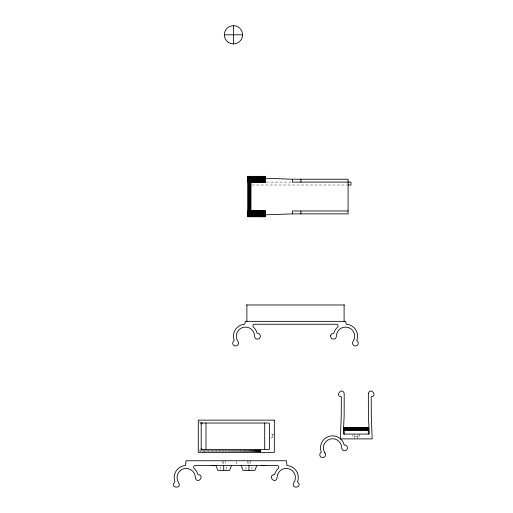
<?xml version="1.0" encoding="UTF-8"?>
<svg xmlns="http://www.w3.org/2000/svg" width="513" height="513" viewBox="0 0 513 513"><rect width="100%" height="100%" fill="white"/><g stroke="black" fill="none" stroke-linecap="round" stroke-linejoin="round"><path stroke-width="0.38" stroke-dasharray="2.56 1.92" d="M270.659 438.23L272.397 437.365L274.32 437.365M266.414 182.109L291.237 182.109M252.005 185.001L347.288 185.001M274.32 434.479L272.397 434.479L270.659 433.613M359.741 434.081L359.741 436.39L352.809 436.39L352.809 434.851M358.01 434.081L358.01 436.39M357.715 436.39L357.715 438.891M354.849 436.39L354.849 438.891M354.541 434.081L354.541 436.39M272.397 434.498L272.397 437.345M260.848 450.215L260.848 451.658M260.796 449.491L260.758 451.658L260.655 450.215M260.585 449.491L260.585 451.658M260.501 450.215L260.501 451.658M260.309 450.215L260.412 451.658M260.2 450.215L260.2 451.658M260.078 449.491L260.078 451.658M259.944 450.215L259.944 451.658M259.796 449.491L259.796 451.658M259.642 450.215L259.642 451.658M259.475 450.215L259.475 452.376M259.302 450.215L259.302 452.376M259.116 450.215L259.116 452.376M258.924 450.215L258.924 452.376M258.712 450.215L258.712 452.376M258.494 450.215L258.494 452.376M258.27 450.215L258.27 451.658M258.033 450.215L258.033 451.658M257.782 450.215L257.782 451.658M257.526 449.491L257.526 451.658M257.257 450.215L257.257 451.658M256.981 449.491L256.981 451.658M256.692 449.491L256.692 451.658M256.391 450.215L256.391 451.658M256.083 449.491L256.083 451.658M255.763 449.491L255.763 451.658M255.436 449.491L255.436 451.658M255.102 449.491L255.102 451.658M254.749 450.215L254.749 451.658M254.397 449.491L254.397 451.658M254.025 450.215L254.025 451.658M253.653 450.215L253.653 451.658M253.268 450.215L253.268 451.658M252.871 449.491L252.871 451.658M252.467 450.215L252.467 451.658M252.05 450.215L252.05 451.658M251.973 466.939L251.973 469.69M251.626 449.491L251.626 451.658M251.197 450.215L251.197 451.658M250.754 449.491L250.754 451.658M250.415 460.751L250.415 464.874M250.306 449.491L250.306 451.658M249.844 450.215L249.844 451.658M249.376 450.215L249.376 451.658M248.901 450.215L248.901 451.658M248.972 461.437L248.972 464.874M248.414 450.215L248.414 451.658M247.92 450.215L247.92 451.658M247.529 460.751L247.529 464.874M247.413 450.215L247.413 451.658M246.907 450.215L246.907 451.658M246.387 450.215L246.387 451.658M245.971 466.939L245.977 469.69M245.855 450.215L245.855 451.658M245.323 449.491L245.323 451.658M244.778 450.215L244.778 451.658M244.226 449.491L244.226 451.658M243.669 450.215L243.669 451.658M243.098 449.491L243.098 451.658M242.521 450.215L242.521 451.658M241.944 449.491L241.944 451.658M241.354 450.215L241.354 451.658M240.751 450.215L240.751 451.658M240.148 449.491L240.148 451.658M239.539 450.215L239.539 451.658M238.917 449.491L238.917 451.658M238.288 450.215L238.288 451.658M237.66 450.215L237.66 451.658M237.019 450.215L237.019 451.658M236.371 450.215L236.371 451.658M236.236 461.437L236.236 464.874M235.717 450.215L235.717 451.658M235.057 449.491L235.057 451.658M234.396 450.215L234.396 451.658M233.723 449.491L233.723 451.658M233.043 449.491L233.043 451.658M232.363 450.215L232.363 451.658M231.671 450.215L231.671 451.658M230.978 449.491L230.978 451.658M230.273 450.215L230.273 451.658M229.567 449.491L229.567 451.658M228.856 450.215L228.856 451.658M228.138 449.491L228.138 451.658M227.419 450.215L227.419 451.658M226.688 450.215L226.688 451.658M226.727 466.939L226.727 470.376M225.957 449.491L225.957 451.658M225.22 450.215L225.22 451.658M225.169 460.751L225.169 464.874M224.482 449.491L224.482 451.658M223.732 450.215L223.732 451.658M223.726 461.437L223.726 464.874M222.982 449.491L222.982 451.658M222.276 460.751L222.283 464.874M222.232 449.491L222.232 451.658M221.469 449.491L221.469 451.658M220.705 450.215L220.705 451.658M220.725 466.939L220.725 469.69M219.942 449.491L219.942 451.658M219.173 449.491L219.173 451.658M218.397 450.215L218.397 451.658M217.621 449.491L217.621 451.658M216.839 449.491L216.839 451.658M216.056 450.215L216.056 451.658M215.268 449.491L215.268 451.658M214.479 450.215L214.479 451.658M213.69 449.491L213.69 451.658M212.895 450.215L212.895 451.658M212.093 450.215L212.093 451.658M211.298 450.215L211.298 451.658M210.497 450.215L210.497 451.658M209.689 450.215L209.689 451.658M208.887 450.215L208.887 451.658M208.079 450.215L208.079 451.658M207.265 450.215L207.265 451.658M206.457 450.215L206.457 451.658M205.642 450.215L205.642 451.658M204.828 450.215L204.828 452.376M204.014 450.215L204.014 451.658M203.199 449.491L203.199 451.658M202.385 450.215L202.385 451.658M201.564 450.215L201.564 451.658M200.743 449.491L200.743 451.658M199.929 421.583L199.929 423.026M199.929 449.491L199.929 451.658"/><path stroke-width="0.77" d="M201.179 423.988L202.141 423.026A0.962 0.962 0 0 0 201.179 423.988L201.179 448.529L202.141 449.491A0.962 0.962 0 0 1 201.179 448.529M231.536 465.567L229.612 470.376L217.839 470.376L215.909 465.567M256.789 465.567L254.865 470.376L243.085 470.376L241.161 465.567M265.324 214.832L292.397 213.87L348.09 213.87L348.09 179.223L292.397 179.223L265.324 178.261M201.179 449.491L201.987 449.478M214.844 465.567L194.716 465.592A1.828 1.828 0 0 0 194.241 468.619A12.03 12.03 0 0 1 197.813 474.448C206.04 475.731 196.415 485.612 195.318 477.084A9.144 9.144 0 0 0 183.596 468.799A9.144 9.144 0 0 0 178.274 482.13C183.115 489.819 168.591 487.76 174.978 481.912A12.03 12.03 0 0 1 185.559 465.548L186.027 460.751L286.446 460.751L286.908 465.548A12.03 12.03 0 0 1 297.508 481.874C303.843 487.799 289.377 489.8 294.199 482.13A9.144 9.144 0 0 0 288.877 468.799A9.144 9.144 0 0 0 277.148 477.084C276.052 485.612 266.427 475.731 274.66 474.448A12.03 12.03 0 0 1 278.226 468.619A1.828 1.828 0 0 0 277.757 465.592L261.713 465.567M224.309 34.794L242.598 34.794M247.997 176.466L265.324 176.466L247.997 176.575M247.997 176.639L265.324 176.639M247.997 176.793L265.324 176.709M247.997 176.876L265.324 176.876M247.997 176.972L265.324 176.972M247.997 177.068L265.324 177.068M247.997 177.171L265.324 177.171M247.997 177.28L265.324 177.28M247.997 177.395L265.324 177.395M247.997 177.517L265.324 177.517M247.997 177.639L265.324 177.639M247.997 177.774L265.324 177.774M247.997 177.902L265.324 177.902M247.997 178.043L265.324 178.043M247.997 178.178L265.324 178.178M247.997 178.325L265.324 178.325M247.997 178.466L265.324 178.466M247.997 178.614L265.324 178.614M247.997 178.761L265.324 178.761M247.997 178.915L265.324 178.915M247.997 179.063L265.324 179.063M247.997 179.217L265.324 179.217M247.997 179.37L265.324 179.37M247.997 179.518L265.324 179.518M247.997 179.672L265.324 179.672M247.997 179.819L265.324 179.819M247.997 179.967L265.324 179.967M247.997 180.108L265.324 180.108M247.997 180.255L265.324 180.255M247.997 180.39L265.324 180.39M247.997 180.531L265.324 180.531M247.997 180.666L265.324 180.666M247.997 180.794L265.324 180.794M247.997 180.916L265.324 180.916M247.997 181.038L265.324 181.038M247.997 181.153L265.324 181.153M247.997 181.262L265.324 181.262M247.997 181.365L265.324 181.365M247.997 181.467L265.324 181.467M247.997 181.557L265.324 181.557M247.997 181.724L265.324 181.64M247.997 181.794L265.324 181.794M265.324 181.871L247.997 181.916L265.324 182.044M247.997 182.07L265.324 182.102L265.324 176.344L247.997 176.363L247.997 216.749L265.324 216.768L265.324 210.99L247.997 210.99M348.09 185.001L350.975 185.001L350.975 182.109L292.397 182.109L292.397 179.223M348.09 210.984L292.397 210.984L292.397 213.87M247.997 211.08L265.324 211.023M247.997 211.176L265.324 211.125M247.997 211.298L265.324 211.234M247.997 211.369L265.324 211.369M247.997 211.536L265.324 211.452M247.997 211.625L265.324 211.625M247.997 211.728L265.324 211.728M247.997 211.831L265.324 211.831M247.997 211.94L265.324 211.94M247.997 212.055L265.324 212.055M247.997 212.177L265.324 212.177M247.997 212.299L265.324 212.299M247.997 212.427L265.324 212.427M247.997 212.562L265.324 212.562M247.997 212.703L265.324 212.703M247.997 212.837L265.324 212.837M247.997 212.985L265.324 212.985M247.997 213.126L265.324 213.126M247.997 213.273L265.324 213.273M247.997 213.421L265.324 213.421M247.997 213.575L265.324 213.575M247.997 213.722L265.324 213.722M247.997 213.876L265.324 213.876M247.997 214.03L265.324 214.03M247.997 214.178L265.324 214.178M247.997 214.331L265.324 214.331M247.997 214.479L265.324 214.479M247.997 214.626L265.324 214.626M247.997 214.767L265.324 214.767M247.997 214.915L265.324 214.915M247.997 215.05L265.324 215.05M247.997 215.191L265.324 215.191M247.997 215.319L265.324 215.319M247.997 215.454L265.324 215.454M247.997 215.575L265.324 215.575M247.997 215.697L265.324 215.697M247.997 215.813L265.324 215.813M247.997 215.922L265.324 215.922M247.997 216.024L265.324 216.024M247.997 216.12L265.324 216.12M247.997 216.217L265.324 216.217M247.997 216.3L265.324 216.3M247.997 216.383L265.324 216.454M247.997 216.518L265.324 216.518M247.997 216.576L265.324 216.672M246.503 304.972L344.48 304.972M200.743 423.026L268.543 423.026A0.962 0.962 0 0 1 269.505 423.988L269.505 448.529A0.962 0.962 0 0 1 268.543 449.491L201.564 449.491M344.249 427.361L368.302 427.406M368.302 427.483L344.249 427.534L368.302 427.592M344.249 427.733L368.302 427.656M344.249 427.81L368.302 427.81M344.249 427.893L368.302 427.893M344.249 427.989L368.302 427.989M344.249 428.086L368.302 428.086M344.249 428.188L368.302 428.188M344.249 428.297L368.302 428.297M344.249 428.413L368.302 428.413M344.249 428.535L368.302 428.535M344.249 428.656L368.302 428.656M344.249 428.785L368.302 428.785M344.249 428.919L368.302 428.919M344.249 429.054L368.302 429.054M344.249 429.195L368.302 429.195M344.249 429.336L368.302 429.336M344.249 429.484L368.302 429.484M344.249 429.631L368.302 429.631M344.249 429.779L368.302 429.779M344.249 429.926L368.302 429.926M344.249 430.08L368.302 430.08M211.741 465.567L265.785 465.567M200.615 423.033L201.987 423.039M324.851 452.87L324.947 452.992A2.886 2.886 0 0 1 324.331 457.134A2.886 2.886 0 0 1 320.221 456.301A2.886 2.886 0 0 1 321.273 452.242L321.298 452.177A12.03 12.03 0 0 1 328.807 436.422A12.03 12.03 0 0 1 344.146 444.752L344.255 444.995A2.886 2.886 0 0 1 347.384 447.265L347.41 448.317A2.886 2.886 0 0 1 344.185 450.728A2.886 2.886 0 0 1 341.684 447.567L341.658 447.387A9.144 9.144 0 0 0 329.705 439.173A9.144 9.144 0 0 0 324.857 452.844L324.947 452.992M368.302 427.342L368.302 434.081M344.249 427.342L344.249 434.081M344.095 304.972L344.095 321.337M300.919 179.223L300.919 182.109M300.919 210.984L300.919 213.87M264.695 423.026L264.695 449.491M250.883 182.109L250.851 210.984M250.748 182.109L250.697 210.984M250.639 182.109L250.639 210.984M250.575 182.109L250.498 210.984M250.421 182.109L250.421 210.984M250.338 182.109L250.338 210.984M250.241 182.109L250.241 210.984M250.145 182.109L250.145 210.984M250.043 182.109L250.043 210.984M249.934 182.109L249.934 210.984M249.818 182.109L249.818 210.984M249.696 182.109L249.696 210.984M249.575 182.109L249.575 210.984M249.446 182.109L249.446 210.984M249.312 182.109L249.312 210.984M249.177 182.109L249.177 210.984M249.036 182.109L249.036 210.984M248.895 182.109L248.895 210.984M248.972 465.567L248.972 470.376M248.747 182.109L248.747 210.984M248.6 182.109L248.6 210.984M248.452 182.109L248.452 210.984M248.298 182.109L248.298 210.984M248.151 182.109L248.151 210.984M246.894 304.972L246.894 321.337M233.453 25.65L233.453 43.938M223.726 465.567L223.726 470.376M205.989 423.026L205.989 449.491M368.34 393.458L368.411 415.863L369.27 434.081L343.28 434.081L344.14 415.863L344.21 393.458C342.235 386.731 334.399 395.908 341.35 396.805L341.254 415.863L340.395 438.891L372.156 438.891L371.297 415.863L371.2 396.805C378.152 395.908 370.315 386.731 368.34 393.458M330.68 335.617L330.654 336.669A2.886 2.886 0 0 0 333.88 339.08A2.886 2.886 0 0 0 336.374 335.919L336.406 335.739A9.144 9.144 0 0 1 348.135 327.454A9.144 9.144 0 0 1 353.451 340.792L353.117 341.344A2.886 2.886 0 0 0 352.662 344.063L353.175 344.973A2.886 2.886 0 0 0 357.619 344.954A2.886 2.886 0 0 0 356.791 340.594L356.766 340.529A12.03 12.03 0 0 0 346.166 324.203L345.704 321.337L245.278 321.337L244.816 324.203A12.03 12.03 0 0 0 234.217 340.529L234.236 340.574A2.886 2.886 0 0 0 233.364 344.954A2.886 2.886 0 0 0 237.808 344.973L238.321 344.063A2.886 2.886 0 0 0 237.865 341.344L237.532 340.792A9.144 9.144 0 0 1 242.848 327.454A9.144 9.144 0 0 1 254.576 335.739L254.608 335.919A2.886 2.886 0 0 0 257.103 339.08A2.886 2.886 0 0 0 260.328 336.669L260.303 335.617A2.886 2.886 0 0 0 257.481 333.328L257.071 333.104A12.03 12.03 0 0 0 253.499 327.281A1.828 1.828 0 0 1 253.973 324.248L337.009 324.248A1.828 1.828 0 0 1 337.483 327.281A12.03 12.03 0 0 0 333.912 333.104L333.508 333.328A2.886 2.886 0 0 0 330.68 335.617M274.32 420.141L198.294 420.141L198.294 452.376L274.32 452.376L274.32 420.141M228.477 42.457A9.144 9.144 0 0 0 242.585 35.269A9.144 9.144 0 0 0 229.305 26.644A9.144 9.144 0 0 0 228.477 42.457"/></g></svg>
